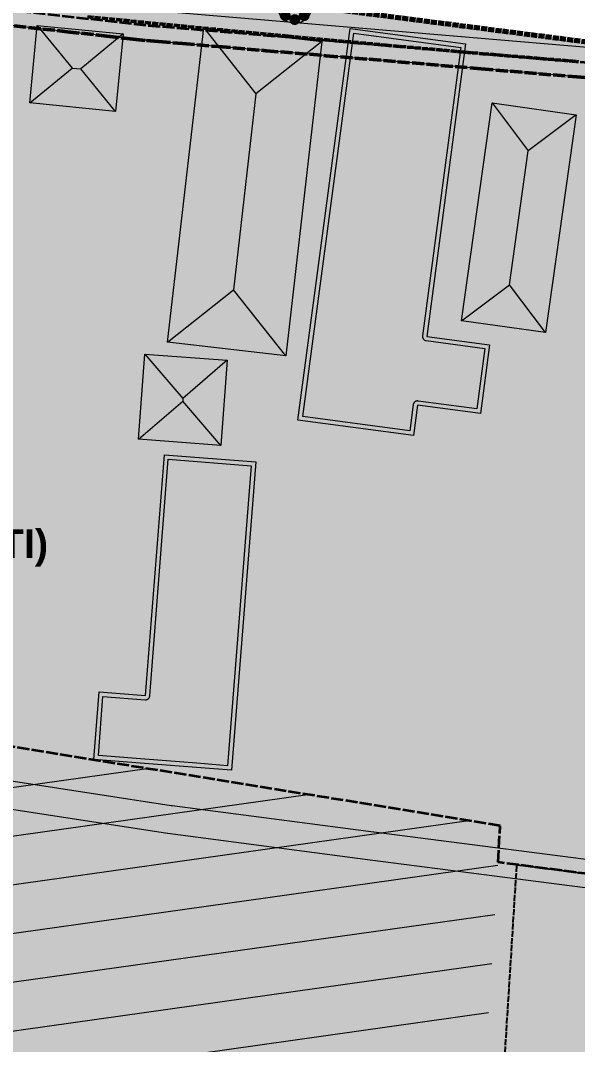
# Model space of a CAD drawing. Header units: metres. Extents: x 305909 to 307171, y 9156037 to 9156671.
# Drawn here: x 306291.5 to 306350.3, y 9156442.2 to 9156550.1 of the extents above; entities that cross this region are included whole.
import ezdxf
from ezdxf.enums import TextEntityAlignment as Align

# ---------------------------------------------------------------- set-up
doc = ezdxf.new("R2010")
doc.units = ezdxf.units.M
doc.linetypes.add('DASHED', pattern=[1.524, 1.27, -0.254])
doc.linetypes.add('DASHED2', pattern=[0.762, 0.635, -0.127])
for name, color, linetype, lineweight, true_color in [('B-BANGUNAN_PERMUKIMAN', 7, 'Continuous', 13, 0xf0cd8c), ('B-BAYANGAN', 7, 'Continuous', 0, 0x76786c), ('B-DELINEASI', 7, 'DASHED2', 70, 0xc800c8), ('J-PERKERASAN_JALAN', 7, 'Continuous', 9, 0x989896), ('T-BANGUNAN_KLASTER_INTI', 7, 'Continuous', 13, 0xe88c3c), ('T-JALUR_DISTRIBUSI_BARANG', 7, 'DASHED', 50, 0x7832aa), ('T-JALUR_WISATA_EDUKASI', 7, 'DASHED2', 50, 0xe66e00), ('T-KLASTER_TEMPE_INTI', 7, 'DASHED', 35, 0xd26e14), ('T-KLASTER_UMKM_PERLUASAN', 7, 'DASHED2', 25, 0xe6a046), ('T-LABEL_ZONA', 7, 'Continuous', 0, 0x3c3c3c), ('V-POHON_PENEDUH', 7, 'Continuous', 13, 0x288232), ('Z-P', 7, 'Continuous', 0, 0xdfecaa), ('Z-R', 7, 'Continuous', 0, 0xfaf4e6), ('Z-R-UP', 7, 'Continuous', 0, 0xffecc8), ('Z-R-UT', 7, 'Continuous', 0, 0xffd699)]:
    doc.layers.add(name, color=color, linetype=linetype, lineweight=lineweight, true_color=true_color)
doc.styles.add('ARIALB', font='arialbd.ttf')

# ---------------------------------------------------------------- blocks, each defined once
blk = doc.blocks.new('POHON')
at = {"true_color": 0x347638}
h = blk.add_hatch(color=97, dxfattribs=at)
h.dxf.hatch_style = 1
edge = h.paths.add_edge_path()
edge.add_arc((0, 0), 1, 0, 360)
at = {"true_color": 0x3e843e}
h = blk.add_hatch(color=97, dxfattribs=at)
h.dxf.hatch_style = 1
edge = h.paths.add_edge_path()
edge.add_arc((-0.552, 0.552), 0.32, 0, 360)
at = {"true_color": 0x62a556}
h = blk.add_hatch(color=85, dxfattribs=at)
h.dxf.hatch_style = 1
edge = h.paths.add_edge_path()
edge.add_arc((-0.2, 0.22), 0.55, 0, 360)
at = {"true_color": 0x697060}
h = blk.add_hatch(color=251, dxfattribs=at)
h.dxf.hatch_style = 1
edge = h.paths.add_edge_path()
edge.add_arc((0.38, -0.38), 1, 0, 360)
at = {"true_color": 0x3e843e}
h = blk.add_hatch(color=97, dxfattribs=at)
h.dxf.hatch_style = 1
edge = h.paths.add_edge_path()
edge.add_arc((0, 0.78), 0.32, 0, 360)
h = blk.add_hatch(color=97, dxfattribs=at)
h.dxf.hatch_style = 1
edge = h.paths.add_edge_path()
edge.add_arc((0.552, 0.552), 0.32, 0, 360)
h = blk.add_hatch(color=97, dxfattribs=at)
h.dxf.hatch_style = 1
edge = h.paths.add_edge_path()
edge.add_arc((-0.78, 0), 0.32, 0, 360)
h = blk.add_hatch(color=97, dxfattribs=at)
h.dxf.hatch_style = 1
edge = h.paths.add_edge_path()
edge.add_arc((0.78, 0), 0.32, 0, 360)
h = blk.add_hatch(color=97, dxfattribs=at)
h.dxf.hatch_style = 1
edge = h.paths.add_edge_path()
edge.add_arc((-0.552, -0.552), 0.32, 0, 360)
h = blk.add_hatch(color=97, dxfattribs=at)
h.dxf.hatch_style = 1
edge = h.paths.add_edge_path()
edge.add_arc((0, -0.78), 0.32, 0, 360)
h = blk.add_hatch(color=97, dxfattribs=at)
h.dxf.hatch_style = 1
edge = h.paths.add_edge_path()
edge.add_arc((0.552, -0.552), 0.32, 0, 360)
at = {"color": 99, "lineweight": 9, "true_color": 0x235528}
blk.add_circle((0, 0), 1, dxfattribs=at)

msp = doc.modelspace()

# ---------------------------------------------------------------- hatches: boundary and pattern name
at = {"layer": 'B-BANGUNAN_PERMUKIMAN', "true_color": 0xe7865c}
h = msp.add_hatch(color=23, dxfattribs=at)
h.dxf.hatch_style = 1
h.paths.add_polyline_path([(306297, 9156545.11), (306292.52, 9156541.44), (306293.32, 9156549.59), (306297, 9156545.11)])
at = {"layer": 'B-BANGUNAN_PERMUKIMAN', "true_color": 0xe2845a}
h = msp.add_hatch(color=23, dxfattribs=at)
h.dxf.hatch_style = 1
h.paths.add_polyline_path([(306302.38, 9156548.7), (306297.9, 9156545.02), (306297, 9156545.11), (306293.32, 9156549.59), (306302.38, 9156548.7)])
at = {"layer": 'B-BANGUNAN_PERMUKIMAN', "true_color": 0xe7875c}
h = msp.add_hatch(color=23, dxfattribs=at)
h.dxf.hatch_style = 1
h.paths.add_polyline_path([(306316.38, 9156542.4), (306314.01, 9156521.73), (306307.06, 9156516.22), (306310.87, 9156549.34), (306316.38, 9156542.4)])
at = {"layer": 'B-BANGUNAN_PERMUKIMAN', "true_color": 0xe2835a}
h = msp.add_hatch(color=23, dxfattribs=at)
h.dxf.hatch_style = 1
h.paths.add_polyline_path([(306316.38, 9156542.4), (306310.87, 9156549.34), (306323.33, 9156547.91), (306316.38, 9156542.4)])
at = {"layer": 'B-BANGUNAN_PERMUKIMAN', "true_color": 0xce7852}
h = msp.add_hatch(color=23, dxfattribs=at)
h.dxf.hatch_style = 1
h.paths.add_polyline_path([(306341.01, 9156515.95), (306340.05, 9156508.7), (306333.41, 9156509.59), (306332.98, 9156506.39), (306320.81, 9156508.01), (306326.31, 9156549.28), (306338.49, 9156547.66), (306334.38, 9156516.84), (306341.01, 9156515.95)])
at = {"layer": 'B-BANGUNAN_PERMUKIMAN', "true_color": 0xb46947}
h = msp.add_hatch(color=35, dxfattribs=at)
h.dxf.hatch_style = 1
h.paths.add_polyline_path([(306301.58, 9156540.54), (306301.58, 9156540.54), (306297.9, 9156545.02), (306302.38, 9156548.7), (306301.58, 9156540.54)])
at = {"layer": 'B-BANGUNAN_PERMUKIMAN', "true_color": 0xb46847}
h = msp.add_hatch(color=25, dxfattribs=at)
h.dxf.hatch_style = 1
h.paths.add_polyline_path([(306319.52, 9156514.78), (306314.01, 9156521.73), (306316.38, 9156542.4), (306323.33, 9156547.91), (306319.52, 9156514.78)])
at = {"layer": 'B-BANGUNAN_PERMUKIMAN', "true_color": 0xb96b49}
h = msp.add_hatch(color=35, dxfattribs=at)
h.dxf.hatch_style = 1
h.paths.add_polyline_path([(306297, 9156545.11), (306297.9, 9156545.02), (306301.58, 9156540.54), (306292.52, 9156541.44), (306297, 9156545.11)])
at = {"layer": 'B-BANGUNAN_PERMUKIMAN', "true_color": 0xe8875c}
h = msp.add_hatch(color=23, dxfattribs=at)
h.dxf.hatch_style = 1
h.paths.add_polyline_path([(306345.09, 9156536.39), (306343.1, 9156522.28), (306338.06, 9156518.49), (306341.29, 9156541.43), (306345.09, 9156536.39)])
at = {"layer": 'B-BANGUNAN_PERMUKIMAN', "true_color": 0xe18359}
h = msp.add_hatch(color=23, dxfattribs=at)
h.dxf.hatch_style = 1
h.paths.add_polyline_path([(306345.09, 9156536.39), (306341.29, 9156541.43), (306350.13, 9156540.18), (306345.09, 9156536.39)])
at = {"layer": 'B-BANGUNAN_PERMUKIMAN', "true_color": 0xb36847}
h = msp.add_hatch(color=25, dxfattribs=at)
h.dxf.hatch_style = 1
h.paths.add_polyline_path([(306346.9, 9156517.24), (306343.1, 9156522.28), (306345.09, 9156536.39), (306350.13, 9156540.18), (306350.13, 9156540.18), (306346.9, 9156517.24)])
at = {"layer": 'B-BANGUNAN_PERMUKIMAN', "true_color": 0xba6c4a}
h = msp.add_hatch(color=35, dxfattribs=at)
h.dxf.hatch_style = 1
h.paths.add_polyline_path([(306343.1, 9156522.28), (306346.9, 9156517.24), (306338.06, 9156518.49), (306338.06, 9156518.49), (306343.1, 9156522.28)])
at = {"layer": 'B-BANGUNAN_PERMUKIMAN', "true_color": 0xb96c49}
h = msp.add_hatch(color=35, dxfattribs=at)
h.dxf.hatch_style = 1
h.paths.add_polyline_path([(306314.01, 9156521.73), (306319.52, 9156514.78), (306307.06, 9156516.22), (306307.06, 9156516.22), (306314.01, 9156521.73)])
at = {"layer": 'B-BANGUNAN_PERMUKIMAN', "true_color": 0xe6865b}
h = msp.add_hatch(color=23, dxfattribs=at)
h.dxf.hatch_style = 1
h.paths.add_polyline_path([(306308.68, 9156510.3), (306308.66, 9156510.02), (306304, 9156506), (306304.66, 9156514.96), (306304.66, 9156514.96), (306308.68, 9156510.3)])
at = {"layer": 'B-BANGUNAN_PERMUKIMAN', "true_color": 0xe3845a}
h = msp.add_hatch(color=23, dxfattribs=at)
h.dxf.hatch_style = 1
h.paths.add_polyline_path([(306308.68, 9156510.3), (306304.66, 9156514.96), (306313.34, 9156514.32), (306308.68, 9156510.3)])
at = {"layer": 'B-BANGUNAN_PERMUKIMAN', "true_color": 0xb56948}
h = msp.add_hatch(color=35, dxfattribs=at)
h.dxf.hatch_style = 1
h.paths.add_polyline_path([(306312.68, 9156505.36), (306308.66, 9156510.02), (306308.68, 9156510.3), (306313.34, 9156514.32), (306312.68, 9156505.36)])
at = {"layer": 'B-BANGUNAN_PERMUKIMAN', "true_color": 0xb86b49}
h = msp.add_hatch(color=35, dxfattribs=at)
h.dxf.hatch_style = 1
h.paths.add_polyline_path([(306304, 9156506), (306308.66, 9156510.02), (306312.68, 9156505.36), (306304, 9156506)])
at = {"layer": 'B-BANGUNAN_PERMUKIMAN', "true_color": 0xce7852}
h = msp.add_hatch(color=23, dxfattribs=at)
h.dxf.hatch_style = 1
h.paths.add_polyline_path([(306316.35, 9156503.62), (306313.81, 9156471.13), (306310.11, 9156471.42), (306304.18, 9156471.88), (306299.28, 9156472.26), (306299.84, 9156479.38), (306304.74, 9156479), (306306.72, 9156504.37), (306316.35, 9156503.62)])
at = {"layer": 'B-BAYANGAN', "true_color": 0x76786c}
h = msp.add_hatch(color=8, dxfattribs=at)
h.dxf.hatch_style = 1
h.paths.add_polyline_path([(306303.13, 9156547.95), (306302.33, 9156539.79), (306293.27, 9156540.69), (306294.07, 9156548.84), (306303.13, 9156547.95)])
h = msp.add_hatch(color=8, dxfattribs=at)
h.dxf.hatch_style = 1
h.paths.add_polyline_path([(306303.13, 9156547.95), (306302.33, 9156539.79), (306293.27, 9156540.69), (306294.07, 9156548.84), (306303.13, 9156547.95)])
h = msp.add_hatch(color=8, dxfattribs=at)
h.dxf.hatch_style = 1
h.paths.add_polyline_path([(306324.08, 9156547.16), (306320.27, 9156514.03), (306307.81, 9156515.47), (306311.62, 9156548.59), (306324.08, 9156547.16)])
h = msp.add_hatch(color=8, dxfattribs=at)
h.dxf.hatch_style = 1
h.paths.add_polyline_path([(306324.08, 9156547.16), (306320.27, 9156514.03), (306307.81, 9156515.47), (306311.62, 9156548.59), (306324.08, 9156547.16)])
h = msp.add_hatch(color=8, dxfattribs=at)
h.dxf.hatch_style = 1
h.paths.add_polyline_path([(306341.76, 9156515.2), (306340.8, 9156507.95), (306334.16, 9156508.84), (306333.73, 9156505.64), (306321.56, 9156507.26), (306327.06, 9156548.53), (306339.24, 9156546.91), (306335.13, 9156516.09), (306341.76, 9156515.2)])
h = msp.add_hatch(color=8, dxfattribs=at)
h.dxf.hatch_style = 1
h.paths.add_polyline_path([(306341.76, 9156515.2), (306340.8, 9156507.95), (306334.16, 9156508.84), (306333.73, 9156505.64), (306321.56, 9156507.26), (306327.06, 9156548.53), (306339.24, 9156546.91), (306335.13, 9156516.09), (306341.76, 9156515.2)])
h = msp.add_hatch(color=8, dxfattribs=at)
h.dxf.hatch_style = 1
h.paths.add_polyline_path([(306350.88, 9156539.43), (306347.65, 9156516.49), (306338.81, 9156517.74), (306342.04, 9156540.68), (306350.88, 9156539.43)])
h = msp.add_hatch(color=8, dxfattribs=at)
h.dxf.hatch_style = 1
h.paths.add_polyline_path([(306350.88, 9156539.43), (306347.65, 9156516.49), (306338.81, 9156517.74), (306342.04, 9156540.68), (306350.88, 9156539.43)])
h = msp.add_hatch(color=8, dxfattribs=at)
h.dxf.hatch_style = 1
h.paths.add_polyline_path([(306314.09, 9156513.57), (306313.43, 9156504.61), (306304.75, 9156505.25), (306305.41, 9156514.21), (306314.09, 9156513.57)])
h = msp.add_hatch(color=8, dxfattribs=at)
h.dxf.hatch_style = 1
h.paths.add_polyline_path([(306314.09, 9156513.57), (306313.43, 9156504.61), (306304.75, 9156505.25), (306305.41, 9156514.21), (306314.09, 9156513.57)])
h = msp.add_hatch(color=8, dxfattribs=at)
h.dxf.hatch_style = 1
h.paths.add_polyline_path([(306317.1, 9156502.87), (306314.56, 9156470.38), (306310.86, 9156470.67), (306304.93, 9156471.13), (306300.03, 9156471.51), (306300.59, 9156478.63), (306305.49, 9156478.25), (306307.47, 9156503.62), (306317.1, 9156502.87)])
h = msp.add_hatch(color=8, dxfattribs=at)
h.dxf.hatch_style = 1
h.paths.add_polyline_path([(306317.1, 9156502.87), (306314.56, 9156470.38), (306310.86, 9156470.67), (306304.93, 9156471.13), (306300.03, 9156471.51), (306300.59, 9156478.63), (306305.49, 9156478.25), (306307.47, 9156503.62), (306317.1, 9156502.87)])
at = {"layer": 'J-PERKERASAN_JALAN', "true_color": 0x989896}
h = msp.add_hatch(color=252, dxfattribs=at)
h.dxf.hatch_style = 1
h.paths.add_polyline_path([(306211.34, 9156561.32), (306215.69, 9156561.13), (306215.76, 9156561.13), (306215.8, 9156561.12), (306215.87, 9156561.12), (306305.11, 9156551.21), (306305.21, 9156551.2), (306385.83, 9156544.39), (306385.92, 9156544.38), (306385.97, 9156544.37), (306386.05, 9156544.36), (306424.86, 9156537.66), (306424.9, 9156537.65), (306424.92, 9156537.65), (306424.96, 9156537.64), (306453.19, 9156531.69), (306453.48, 9156531.64), (306455.85, 9156531.32), (306456.07, 9156531.3), (306458.59, 9156531.1), (306458.61, 9156531.1), (306499.53, 9156528.16), (306499.55, 9156528.16), (306503.86, 9156527.79), (306503.93, 9156527.78), (306503.97, 9156527.78), (306504.04, 9156527.77), (306508.38, 9156527.1), (306524.1, 9156524.6), (306524.1, 9156521.36), (306507.9, 9156523.93), (306507.89, 9156523.94), (306503.7, 9156524.58), (306503.43, 9156524.62), (306499.32, 9156524.97), (306499.27, 9156524.97), (306458.38, 9156527.91), (306455.69, 9156528.12), (306455.64, 9156528.12), (306455.6, 9156528.13), (306455.55, 9156528.13), (306452.89, 9156528.49), (306452.81, 9156528.5), (306452.77, 9156528.51), (306452.69, 9156528.52), (306424.38, 9156534.49), (306424.24, 9156534.52), (306390.81, 9156540.29), (306390.29, 9156540.35), (306389.77, 9156540.34), (306389.26, 9156540.26), (306388.76, 9156540.11), (306388.29, 9156539.9), (306387.84, 9156539.64), (306387.44, 9156539.31), (306387.08, 9156538.94), (306386.77, 9156538.53), (306386.52, 9156538.07), (306386.32, 9156537.59), (306386.2, 9156537.09), (306373.1, 9156467.34), (306371.27, 9156457.61), (306371.26, 9156457.54), (306354.05, 9156356.62), (306353.99, 9156356.12), (306354, 9156355.61), (306354.08, 9156355.11), (306354.21, 9156354.63), (306354.41, 9156354.16), (306354.66, 9156353.73), (306354.97, 9156353.33), (306355.32, 9156352.97), (306355.71, 9156352.66), (306356.15, 9156352.4), (306356.61, 9156352.19), (306357.09, 9156352.05), (306357.59, 9156351.97), (306409.63, 9156346.69), (306409.68, 9156346.69), (306409.72, 9156346.68), (306409.77, 9156346.68), (306440.17, 9156341.92), (306440.61, 9156341.88), (306479.91, 9156340.13), (306480.43, 9156340.14), (306480.94, 9156340.22), (306481.44, 9156340.37), (306481.92, 9156340.57), (306482.36, 9156340.84), (306482.77, 9156341.16), (306483.13, 9156341.53), (306483.44, 9156341.95), (306483.69, 9156342.4), (306483.89, 9156342.88), (306484.02, 9156343.38), (306484.08, 9156343.9), (306484.56, 9156352.1), (306486.64, 9156384.64), (306486.66, 9156384.76), (306486.78, 9156384.76), (306489.51, 9156384.58), (306489.64, 9156384.57), (306489.64, 9156384.44), (306487.56, 9156351.94), (306487.56, 9156351.92), (306487.07, 9156343.55), (306487.07, 9156343.04), (306487.14, 9156342.54), (306487.27, 9156342.05), (306487.46, 9156341.58), (306487.71, 9156341.14), (306488.01, 9156340.73), (306488.36, 9156340.36), (306488.76, 9156340.04), (306489.19, 9156339.78), (306489.66, 9156339.57), (306490.14, 9156339.42), (306490.64, 9156339.34), (306492.5, 9156339.14), (306492.54, 9156339.14), (306492.56, 9156339.14), (306492.6, 9156339.13), (306513.24, 9156336.16), (306513.4, 9156336.14), (306524.1, 9156335.05), (306524.1, 9156331.83), (306512.98, 9156332.97), (306512.94, 9156332.97), (306512.92, 9156332.97), (306512.88, 9156332.98), (306498.86, 9156335), (306498.36, 9156335.04), (306497.85, 9156335.01), (306497.35, 9156334.92), (306496.86, 9156334.77), (306496.4, 9156334.56), (306495.97, 9156334.29), (306495.58, 9156333.97), (306495.23, 9156333.61), (306494.93, 9156333.2), (306494.68, 9156332.75), (306494.49, 9156332.28), (306494.36, 9156331.79), (306494.3, 9156331.28), (306494.3, 9156330.78), (306499.49, 9156251.38), (306499.49, 9156251.25), (306499.37, 9156251.24), (306496.64, 9156251.06), (306496.51, 9156251.06), (306496.5, 9156251.18), (306491.17, 9156332.72), (306491.1, 9156333.23), (306490.97, 9156333.72), (306490.78, 9156334.19), (306490.53, 9156334.64), (306490.23, 9156335.05), (306489.88, 9156335.41), (306489.48, 9156335.73), (306489.05, 9156336), (306488.58, 9156336.21), (306488.1, 9156336.36), (306487.59, 9156336.44), (306485.26, 9156336.69), (306485.02, 9156336.7), (306446.09, 9156338.43), (306445.58, 9156338.42), (306445.08, 9156338.35), (306444.6, 9156338.21), (306444.13, 9156338.01), (306443.69, 9156337.76), (306443.29, 9156337.45), (306442.93, 9156337.1), (306442.62, 9156336.7), (306442.36, 9156336.26), (306442.15, 9156335.8), (306442.01, 9156335.31), (306441.93, 9156334.81), (306441.91, 9156334.31), (306442.57, 9156313.41), (306442.58, 9156313.25), (306443.28, 9156303.61), (306443.29, 9156303.57), (306443.29, 9156303.54), (306443.29, 9156303.5), (306443.89, 9156283.07), (306443.88, 9156282.95), (306443.76, 9156282.94), (306441.02, 9156282.86), (306440.9, 9156282.86), (306440.89, 9156282.98), (306440.29, 9156303.31), (306440.28, 9156303.49), (306439.58, 9156313.12), (306439.58, 9156313.16), (306439.58, 9156313.18), (306439.58, 9156313.23), (306438.87, 9156335.59), (306438.83, 9156336.09), (306438.72, 9156336.58), (306438.55, 9156337.05), (306438.32, 9156337.5), (306438.03, 9156337.91), (306437.7, 9156338.29), (306437.32, 9156338.62), (306436.91, 9156338.91), (306436.46, 9156339.13), (306435.98, 9156339.3), (306435.49, 9156339.41), (306409.4, 9156343.49), (306409.18, 9156343.52), (306356.32, 9156348.88), (306355.78, 9156348.9), (306355.25, 9156348.84), (306354.74, 9156348.72), (306354.24, 9156348.53), (306353.77, 9156348.28), (306353.34, 9156347.96), (306352.96, 9156347.59), (306352.62, 9156347.18), (306352.35, 9156346.72), (306352.14, 9156346.23), (306352, 9156345.72), (306341.11, 9156293.6), (306341.08, 9156293.47), (306330.92, 9156235.04), (306330.91, 9156234.98), (306329.59, 9156226.64), (306329.55, 9156226.29), (306329, 9156218.17), (306329, 9156218.15), (306326.61, 9156189.44), (306326.59, 9156189.32), (306326.47, 9156189.32), (306323.74, 9156189.55), (306323.62, 9156189.57), (306323.62, 9156189.69), (306326.01, 9156218.34), (306326.01, 9156218.4), (306326.57, 9156226.69), (306326.58, 9156226.78), (306326.58, 9156226.82), (306326.59, 9156226.91), (306327.95, 9156235.48), (306327.95, 9156235.5), (306338.14, 9156294.06), (306338.15, 9156294.09), (306338.15, 9156294.11), (306338.16, 9156294.14), (306348.92, 9156345.68), (306349, 9156346.2), (306349, 9156346.74), (306348.94, 9156347.26), (306348.8, 9156347.77), (306348.6, 9156348.26), (306348.33, 9156348.72), (306348.01, 9156349.14), (306347.63, 9156349.52), (306347.21, 9156349.84), (306346.75, 9156350.1), (306346.26, 9156350.3), (306345.75, 9156350.43), (306324.83, 9156354.35), (306324.27, 9156354.41), (306279.51, 9156356.34), (306211.34, 9156359.75), (306211.34, 9156362.95), (306279.62, 9156359.54), (306279.65, 9156359.54), (306324.74, 9156357.59), (306324.88, 9156357.58), (306324.96, 9156357.57), (306325.1, 9156357.55), (306346.36, 9156353.57), (306346.89, 9156353.51), (306347.41, 9156353.51), (306347.94, 9156353.59), (306348.45, 9156353.74), (306348.93, 9156353.95), (306349.38, 9156354.22), (306349.8, 9156354.55), (306350.16, 9156354.93), (306350.47, 9156355.36), (306350.73, 9156355.82), (306350.92, 9156356.32), (306351.04, 9156356.83), (306367.35, 9156452.44), (306367.4, 9156452.98), (306367.38, 9156453.51), (306367.29, 9156454.04), (306367.13, 9156454.56), (306366.91, 9156455.04), (306366.62, 9156455.5), (306366.27, 9156455.9), (306365.87, 9156456.26), (306365.43, 9156456.57), (306364.95, 9156456.81), (306364.44, 9156456.98), (306363.91, 9156457.08), (306328.42, 9156461.66), (306307.1, 9156464.45), (306307.09, 9156464.45), (306307.04, 9156464.46), (306243.13, 9156474.3), (306242.61, 9156474.35), (306242.09, 9156474.33), (306241.58, 9156474.24), (306241.09, 9156474.09), (306240.62, 9156473.87), (306240.18, 9156473.6), (306239.78, 9156473.27), (306239.43, 9156472.89), (306239.12, 9156472.47), (306238.88, 9156472.02), (306235.86, 9156465.43), (306235.82, 9156465.33), (306235.72, 9156465.17), (306235.63, 9156465.05), (306235.52, 9156464.93), (306235.38, 9156464.81), (306235.29, 9156464.74), (306234.1, 9156463.92), (306234.01, 9156463.85), (306233.82, 9156463.75), (306233.71, 9156463.7), (306232.24, 9156463.11), (306232.16, 9156463.07), (306232.01, 9156463.03), (306231.88, 9156463), (306231.73, 9156462.98), (306231.64, 9156462.98), (306225.31, 9156462.78), (306225.17, 9156462.78), (306225.11, 9156462.78), (306224.98, 9156462.79), (306217.29, 9156463.55), (306217.19, 9156463.57), (306217.13, 9156463.57), (306217.03, 9156463.59), (306211.34, 9156464.79), (306211.34, 9156467.86), (306217.4, 9156466.58), (306217.83, 9156466.51), (306224.98, 9156465.8), (306225.5, 9156465.78), (306230.35, 9156465.94), (306230.91, 9156465.99), (306231.44, 9156466.13), (306231.96, 9156466.33), (306232.44, 9156466.6), (306232.88, 9156466.94), (306233.27, 9156467.34), (306233.6, 9156467.78), (306233.86, 9156468.27), (306237.16, 9156475.47), (306237.21, 9156475.56), (306237.3, 9156475.71), (306237.39, 9156475.84), (306237.49, 9156475.95), (306237.6, 9156476.05), (306237.74, 9156476.16), (306237.83, 9156476.21), (306239.17, 9156477), (306239.25, 9156477.04), (306239.39, 9156477.11), (306239.52, 9156477.15), (306239.67, 9156477.2), (306239.76, 9156477.21), (306241.46, 9156477.5), (306241.56, 9156477.52), (306241.75, 9156477.53), (306241.94, 9156477.52), (306242.04, 9156477.51), (306307.45, 9156467.43), (306307.54, 9156467.41), (306328.79, 9156464.63), (306328.8, 9156464.63), (306364.83, 9156459.99), (306365.33, 9156459.96), (306365.84, 9156459.99), (306366.33, 9156460.08), (306366.81, 9156460.24), (306367.27, 9156460.45), (306367.69, 9156460.72), (306368.08, 9156461.04), (306368.42, 9156461.41), (306368.72, 9156461.82), (306368.96, 9156462.26), (306369.15, 9156462.73), (306369.27, 9156463.22), (306370.15, 9156467.89), (306383.12, 9156536.99), (306383.19, 9156537.5), (306383.18, 9156538.01), (306383.11, 9156538.52), (306382.98, 9156539.02), (306382.78, 9156539.49), (306382.52, 9156539.94), (306382.21, 9156540.35), (306381.85, 9156540.71), (306381.45, 9156541.03), (306381, 9156541.29), (306380.53, 9156541.49), (306380.04, 9156541.63), (306379.53, 9156541.71), (306304.88, 9156548.01), (306304.86, 9156548.01), (306304.84, 9156548.02), (306304.81, 9156548.02), (306215.67, 9156557.92), (306215.4, 9156557.94), (306211.34, 9156558.12), (306211.34, 9156561.32)])
at = {"layer": 'T-BANGUNAN_KLASTER_INTI', "true_color": 0xff942c}
h = msp.add_hatch(color=30, dxfattribs=at)
h.dxf.hatch_style = 1
h.paths.add_polyline_path([(306297, 9156545.11), (306292.52, 9156541.44), (306293.32, 9156549.59), (306297, 9156545.11)])
at = {"layer": 'T-BANGUNAN_KLASTER_INTI', "true_color": 0xff912c}
h = msp.add_hatch(color=30, dxfattribs=at)
h.dxf.hatch_style = 1
h.paths.add_polyline_path([(306302.38, 9156548.7), (306297.9, 9156545.02), (306297, 9156545.11), (306293.32, 9156549.59), (306302.38, 9156548.7)])
at = {"layer": 'T-BANGUNAN_KLASTER_INTI', "true_color": 0xff942d}
h = msp.add_hatch(color=30, dxfattribs=at)
h.dxf.hatch_style = 1
h.paths.add_polyline_path([(306316.38, 9156542.4), (306314.01, 9156521.73), (306307.06, 9156516.22), (306310.87, 9156549.34), (306316.38, 9156542.4)])
at = {"layer": 'T-BANGUNAN_KLASTER_INTI', "true_color": 0xff912b}
h = msp.add_hatch(color=30, dxfattribs=at)
h.dxf.hatch_style = 1
h.paths.add_polyline_path([(306316.38, 9156542.4), (306310.87, 9156549.34), (306323.33, 9156547.91), (306316.38, 9156542.4)])
at = {"layer": 'T-BANGUNAN_KLASTER_INTI', "true_color": 0xe88428}
h = msp.add_hatch(color=30, dxfattribs=at)
h.dxf.hatch_style = 1
h.paths.add_polyline_path([(306341.01, 9156515.95), (306340.05, 9156508.7), (306333.41, 9156509.59), (306332.98, 9156506.39), (306320.81, 9156508.01), (306326.31, 9156549.28), (306338.49, 9156547.66), (306334.38, 9156516.84), (306341.01, 9156515.95)])
at = {"layer": 'T-BANGUNAN_KLASTER_INTI', "true_color": 0xcb7323}
h = msp.add_hatch(color=32, dxfattribs=at)
h.dxf.hatch_style = 1
h.paths.add_polyline_path([(306301.58, 9156540.54), (306301.58, 9156540.54), (306297.9, 9156545.02), (306302.38, 9156548.7), (306301.58, 9156540.54)])
at = {"layer": 'T-BANGUNAN_KLASTER_INTI', "true_color": 0xca7322}
h = msp.add_hatch(color=32, dxfattribs=at)
h.dxf.hatch_style = 1
h.paths.add_polyline_path([(306319.52, 9156514.78), (306314.01, 9156521.73), (306316.38, 9156542.4), (306323.33, 9156547.91), (306319.52, 9156514.78)])
at = {"layer": 'T-BANGUNAN_KLASTER_INTI', "true_color": 0xd07623}
h = msp.add_hatch(color=32, dxfattribs=at)
h.dxf.hatch_style = 1
h.paths.add_polyline_path([(306297, 9156545.11), (306297.9, 9156545.02), (306301.58, 9156540.54), (306292.52, 9156541.44), (306297, 9156545.11)])
at = {"layer": 'T-BANGUNAN_KLASTER_INTI', "true_color": 0xff942d}
h = msp.add_hatch(color=30, dxfattribs=at)
h.dxf.hatch_style = 1
h.paths.add_polyline_path([(306345.09, 9156536.39), (306343.1, 9156522.28), (306338.06, 9156518.49), (306341.29, 9156541.43), (306345.09, 9156536.39)])
at = {"layer": 'T-BANGUNAN_KLASTER_INTI', "true_color": 0xfe902b}
h = msp.add_hatch(color=30, dxfattribs=at)
h.dxf.hatch_style = 1
h.paths.add_polyline_path([(306345.09, 9156536.39), (306341.29, 9156541.43), (306350.13, 9156540.18), (306345.09, 9156536.39)])
at = {"layer": 'T-BANGUNAN_KLASTER_INTI', "true_color": 0xca7322}
h = msp.add_hatch(color=32, dxfattribs=at)
h.dxf.hatch_style = 1
h.paths.add_polyline_path([(306346.9, 9156517.24), (306343.1, 9156522.28), (306345.09, 9156536.39), (306350.13, 9156540.18), (306350.13, 9156540.18), (306346.9, 9156517.24)])
at = {"layer": 'T-BANGUNAN_KLASTER_INTI', "true_color": 0xd17724}
h = msp.add_hatch(color=32, dxfattribs=at)
h.dxf.hatch_style = 1
h.paths.add_polyline_path([(306343.1, 9156522.28), (306346.9, 9156517.24), (306338.06, 9156518.49), (306338.06, 9156518.49), (306343.1, 9156522.28)])
at = {"layer": 'T-BANGUNAN_KLASTER_INTI', "true_color": 0xd07624}
h = msp.add_hatch(color=32, dxfattribs=at)
h.dxf.hatch_style = 1
h.paths.add_polyline_path([(306314.01, 9156521.73), (306319.52, 9156514.78), (306307.06, 9156516.22), (306307.06, 9156516.22), (306314.01, 9156521.73)])
at = {"layer": 'T-BANGUNAN_KLASTER_INTI', "true_color": 0xff932c}
h = msp.add_hatch(color=30, dxfattribs=at)
h.dxf.hatch_style = 1
h.paths.add_polyline_path([(306308.68, 9156510.3), (306308.66, 9156510.02), (306304, 9156506), (306304.66, 9156514.96), (306304.66, 9156514.96), (306308.68, 9156510.3)])
at = {"layer": 'T-BANGUNAN_KLASTER_INTI', "true_color": 0xff912c}
h = msp.add_hatch(color=30, dxfattribs=at)
h.dxf.hatch_style = 1
h.paths.add_polyline_path([(306308.68, 9156510.3), (306304.66, 9156514.96), (306313.34, 9156514.32), (306308.68, 9156510.3)])
at = {"layer": 'T-BANGUNAN_KLASTER_INTI', "true_color": 0xcb7423}
h = msp.add_hatch(color=32, dxfattribs=at)
h.dxf.hatch_style = 1
h.paths.add_polyline_path([(306312.68, 9156505.36), (306308.66, 9156510.02), (306308.68, 9156510.3), (306313.34, 9156514.32), (306312.68, 9156505.36)])
at = {"layer": 'T-BANGUNAN_KLASTER_INTI', "true_color": 0xcf7623}
h = msp.add_hatch(color=32, dxfattribs=at)
h.dxf.hatch_style = 1
h.paths.add_polyline_path([(306304, 9156506), (306308.66, 9156510.02), (306312.68, 9156505.36), (306304, 9156506)])
at = {"layer": 'T-BANGUNAN_KLASTER_INTI', "true_color": 0xe88428}
h = msp.add_hatch(color=30, dxfattribs=at)
h.dxf.hatch_style = 1
h.paths.add_polyline_path([(306316.35, 9156503.62), (306313.81, 9156471.13), (306310.11, 9156471.42), (306304.18, 9156471.88), (306299.28, 9156472.26), (306299.84, 9156479.38), (306304.74, 9156479), (306306.72, 9156504.37), (306316.35, 9156503.62)])
at = {"layer": 'T-JALUR_DISTRIBUSI_BARANG', "true_color": 0x7832aa}
h = msp.add_hatch(color=195, dxfattribs=at)
h.dxf.hatch_style = 1
h.paths.add_polyline_path([(306304.98, 9156548), (306301.85, 9156546.96), (306302.13, 9156549.65)])
at = {"layer": 'T-JALUR_WISATA_EDUKASI', "true_color": 0xe66e00}
h = msp.add_hatch(color=32, dxfattribs=at)
h.dxf.hatch_style = 1
h.paths.add_polyline_path([(306305.18, 9156549.86), (306302.06, 9156548.81), (306302.33, 9156551.5)])
at = {"layer": 'Z-P', "true_color": 0xc8df8c}
h = msp.add_hatch(color=71, dxfattribs=at)
h.dxf.hatch_style = 1
h.paths.add_polyline_path([(306221.34, 9156475.43), (306222.4, 9156475.45), (306222.53, 9156475.46), (306264.74, 9156477.8), (306264.75, 9156477.8), (306264.75, 9156477.8), (306316.97, 9156469.36), (306342.14, 9156465.29), (306342.14, 9156465.29), (306342.14, 9156465.29), (306342.14, 9156465.29), (306342.14, 9156465.29), (306342.14, 9156465.29), (306342.14, 9156465.29), (306342.14, 9156465.29), (306342.14, 9156465.29), (306342.14, 9156465.29), (306342.14, 9156465.29), (306342.14, 9156465.29), (306342.14, 9156465.29), (306342.14, 9156465.29), (306342.14, 9156465.28), (306342.14, 9156465.28), (306342.02, 9156463.22), (306341.9, 9156461.43), (306338.24, 9156402.75), (306281.95, 9156409), (306230.35, 9156409.78), (306199.86, 9156410.57), (306147.96, 9156437.91), (306116.98, 9156440.27), (306070.6, 9156438.47), (306057.48, 9156485.6), (306105.5, 9156479.56), (306115.41, 9156478.32), (306139.35, 9156475.31), (306150.6, 9156473.89), (306150.6, 9156473.89), (306150.6, 9156473.89), (306179.96, 9156474.53), (306216.85, 9156475.33), (306221.34, 9156475.43)])
at = {"layer": 'Z-P', "true_color": 0xa5c364}
h = msp.add_hatch(dxfattribs=at)
h.set_pattern_fill('LINE', color=73, scale=1.6, angle=8)
h.paths.add_polyline_path([(306221.34, 9156475.43), (306222.4, 9156475.45), (306222.53, 9156475.46), (306264.74, 9156477.8), (306264.75, 9156477.8), (306264.75, 9156477.8), (306316.97, 9156469.36), (306342.14, 9156465.29), (306342.14, 9156465.29), (306342.14, 9156465.29), (306342.14, 9156465.29), (306342.14, 9156465.29), (306342.14, 9156465.29), (306342.14, 9156465.29), (306342.14, 9156465.29), (306342.14, 9156465.29), (306342.14, 9156465.29), (306342.14, 9156465.29), (306342.14, 9156465.29), (306342.14, 9156465.29), (306342.14, 9156465.29), (306342.14, 9156465.28), (306342.14, 9156465.28), (306342.02, 9156463.22), (306341.9, 9156461.43), (306338.24, 9156402.75), (306281.95, 9156409), (306230.35, 9156409.78), (306199.86, 9156410.57), (306147.96, 9156437.91), (306116.98, 9156440.27), (306070.6, 9156438.47), (306057.48, 9156485.6), (306105.5, 9156479.56), (306115.41, 9156478.32), (306139.35, 9156475.31), (306150.6, 9156473.89), (306150.6, 9156473.89), (306150.6, 9156473.89), (306179.96, 9156474.53), (306216.85, 9156475.33), (306221.34, 9156475.43)])
at = {"layer": 'Z-R', "true_color": 0xe2eacc}
h = msp.add_hatch(color=254, dxfattribs=at)
h.dxf.hatch_style = 1
h.paths.add_polyline_path([(306499.6, 9156305.81), (306466.68, 9156301.99), (306472.88, 9156235.67), (306497.91, 9156229.06), (306526.8, 9156228.99), (306531.58, 9156219.92), (306532.49, 9156127.58), (306486.31, 9156132.33), (306393.99, 9156155.2), (306332.73, 9156171.59), (306288.72, 9156190.58), (306246.01, 9156220.78), (306216.24, 9156242.78), (306193.37, 9156263.49), (306160.59, 9156296.71), (306133.41, 9156338.56), (306127.35, 9156361.25), (306094.2, 9156358.84), (306090.5, 9156366.67), (306061.4, 9156428.37), (306035.15, 9156500.2), (306017.71, 9156550.31), (306008.21, 9156577.56), (306141.31, 9156568.88), (306165.7, 9156567.29), (306165.7, 9156567.29), (306200.22, 9156564.07), (306291.75, 9156555.55), (306369.46, 9156545.53), (306471.94, 9156528.54), (306458.48, 9156529.51), (306455.79, 9156529.72), (306453.06, 9156530.08), (306440, 9156532.84), (306440, 9156532.83), (306440, 9156532.84), (306440, 9156532.84), (306424.61, 9156536.08), (306424.61, 9156536.08), (306385.74, 9156542.79), (306385.74, 9156542.79), (306305, 9156549.61), (306305, 9156549.61), (306215.66, 9156559.53), (306215.66, 9156559.53), (306186.12, 9156560.81), (306186.12, 9156560.81), (306160.52, 9156563.13), (306160.52, 9156563.13), (306119.18, 9156567.79), (306119.18, 9156567.79), (306039.05, 9156573.45), (306039.05, 9156573.45), (306033.08, 9156573.81), (306033.08, 9156573.81), (306033.08, 9156573.81), (306051.45, 9156523.22), (306051.45, 9156523.21), (306060.21, 9156485.25), (306060.21, 9156485.25), (306060.21, 9156485.25), (306057.48, 9156485.6), (306070.6, 9156438.47), (306116.98, 9156440.27), (306147.96, 9156437.91), (306199.86, 9156410.57), (306230.35, 9156409.78), (306281.95, 9156409), (306338.24, 9156402.75), (306341.9, 9156461.43), (306341.9, 9156461.43), (306341.9, 9156461.43), (306343.89, 9156461.18), (306340.23, 9156402.62), (306340.21, 9156402.42), (306340.17, 9156402.22), (306340.1, 9156402.03), (306340.02, 9156401.85), (306339.92, 9156401.67), (306339.8, 9156401.51), (306339.67, 9156401.35), (306339.52, 9156401.22), (306339.36, 9156401.09), (306339.19, 9156400.99), (306339.01, 9156400.9), (306338.82, 9156400.83), (306338.62, 9156400.79), (306338.42, 9156400.76), (306338.22, 9156400.75), (306338.01, 9156400.76), (306281.82, 9156407), (306230.32, 9156407.78), (306230.29, 9156407.79), (306199.8, 9156408.57), (306199.62, 9156408.58), (306199.44, 9156408.61), (306199.26, 9156408.66), (306199.09, 9156408.72), (306198.92, 9156408.8), (306147.4, 9156435.95), (306116.95, 9156438.27), (306078.61, 9156436.78), (306089.35, 9156410.91), (306109.34, 9156371.44), (306114.25, 9156367.34), (306121.8, 9156366.05), (306134.09, 9156364.48), (306186.36, 9156362.59), (306279.56, 9156357.94), (306324.74, 9156355.99), (306351.56, 9156350.97), (306360, 9156400.45), (306360, 9156400.45), (306360, 9156380), (306360, 9156380), (306360, 9156380), (306440, 9156380), (306440, 9156380), (306440, 9156380), (306440, 9156340.33), (306440.23, 9156340.29), (306485.26, 9156338.3), (306492.36, 9156337.55), (306513.12, 9156334.56), (306536.03, 9156332.22), (306560, 9156329.63), (306560, 9156512.62), (306572.18, 9156510.31), (306677.17, 9156490.28), (306677.17, 9156490.28), (306764.13, 9156475.06), (306735.94, 9156145.42), (306694.11, 9156139.2), (306694.29, 9156206.56), (306623.21, 9156213.87), (306624.29, 9156242.6), (306556.39, 9156238.05), (306554, 9156281.95), (306509.63, 9156279.09), (306499.6, 9156305.81)])
at = {"layer": 'Z-R-UP', "true_color": 0xeee8c4}
h = msp.add_hatch(color=254, dxfattribs=at)
h.dxf.hatch_style = 1
h.paths.add_polyline_path([(306089.35, 9156410.91), (306078.61, 9156436.78), (306116.95, 9156438.27), (306147.4, 9156435.95), (306198.92, 9156408.8), (306199.09, 9156408.72), (306199.26, 9156408.66), (306199.44, 9156408.61), (306199.62, 9156408.58), (306199.8, 9156408.57), (306230.29, 9156407.79), (306230.32, 9156407.78), (306281.82, 9156407), (306338.01, 9156400.76), (306338.22, 9156400.75), (306338.42, 9156400.76), (306338.62, 9156400.79), (306338.82, 9156400.83), (306339.01, 9156400.9), (306339.19, 9156400.99), (306339.36, 9156401.09), (306339.52, 9156401.22), (306339.67, 9156401.35), (306339.8, 9156401.51), (306339.92, 9156401.67), (306340.02, 9156401.85), (306340.1, 9156402.03), (306340.17, 9156402.22), (306340.21, 9156402.42), (306340.23, 9156402.62), (306343.89, 9156461.18), (306368.63, 9156457.99), (306369.78, 9156457.84), (306369.78, 9156457.84), (306369.78, 9156457.84), (306369.78, 9156457.84), (306369.78, 9156457.84), (306369.78, 9156457.84), (306369.78, 9156457.84), (306369.78, 9156457.84), (306369.78, 9156457.84), (306369.78, 9156457.84), (306369.78, 9156457.84), (306369.78, 9156457.83), (306369.79, 9156457.83), (306369.79, 9156457.83), (306369.79, 9156457.83), (306369.79, 9156457.83), (306369.79, 9156457.83), (306369.75, 9156457.6), (306360, 9156400.45), (306360, 9156400.45), (306351.56, 9156350.97), (306324.74, 9156355.99), (306279.56, 9156357.94), (306186.36, 9156362.59), (306134.09, 9156364.48), (306121.8, 9156366.05), (306114.25, 9156367.34), (306109.34, 9156371.44), (306089.35, 9156410.91)])
at = {"layer": 'Z-R-UT', "true_color": 0xf6dcac}
h = msp.add_hatch(color=41, dxfattribs=at)
h.dxf.hatch_style = 1
h.paths.add_polyline_path([(306039.05, 9156573.45), (306119.18, 9156567.79), (306119.18, 9156567.79), (306160.52, 9156563.13), (306160.52, 9156563.13), (306186.12, 9156560.81), (306186.12, 9156560.81), (306215.66, 9156559.53), (306215.66, 9156559.53), (306305, 9156549.61), (306305, 9156549.61), (306385.74, 9156542.79), (306385.74, 9156542.79), (306385.92, 9156542.76), (306385.92, 9156484.65), (306380.98, 9156485.58), (306380.79, 9156485.63), (306380.6, 9156485.69), (306380.42, 9156485.78), (306380.25, 9156485.88), (306380.09, 9156485.99), (306379.95, 9156486.12), (306379.81, 9156486.27), (306379.7, 9156486.42), (306379.59, 9156486.59), (306379.51, 9156486.77), (306379.44, 9156486.95), (306379.39, 9156487.14), (306379.36, 9156487.33), (306379.35, 9156487.53), (306379.36, 9156487.73), (306379.38, 9156487.92), (306380.2, 9156492.23), (306378.77, 9156491.87), (306378.72, 9156491.85), (306374.52, 9156469.47), (306385.92, 9156466.63), (306385.92, 9156380), (306360, 9156380), (306360, 9156380), (306360, 9156380), (306360, 9156400.45), (306360, 9156400.45), (306360, 9156400.45), (306369.79, 9156457.83), (306369.79, 9156457.83), (306369.79, 9156457.83), (306369.79, 9156457.83), (306369.79, 9156457.83), (306369.78, 9156457.83), (306369.78, 9156457.84), (306369.78, 9156457.84), (306369.78, 9156457.84), (306369.78, 9156457.84), (306369.78, 9156457.84), (306369.78, 9156457.84), (306369.78, 9156457.84), (306369.78, 9156457.84), (306369.78, 9156457.84), (306369.78, 9156457.84), (306369.78, 9156457.84), (306341.9, 9156461.43), (306341.9, 9156461.43), (306341.9, 9156461.43), (306342.14, 9156465.28), (306342.14, 9156465.28), (306342.14, 9156465.29), (306342.14, 9156465.29), (306342.14, 9156465.29), (306342.14, 9156465.29), (306342.14, 9156465.29), (306342.14, 9156465.29), (306342.14, 9156465.29), (306342.14, 9156465.29), (306342.14, 9156465.29), (306342.14, 9156465.29), (306342.14, 9156465.29), (306342.14, 9156465.29), (306342.14, 9156465.29), (306342.14, 9156465.29), (306264.75, 9156477.8), (306264.75, 9156477.8), (306264.74, 9156477.8), (306222.53, 9156475.46), (306222.53, 9156475.46), (306150.6, 9156473.89), (306150.6, 9156473.89), (306060.21, 9156485.25), (306060.21, 9156485.25), (306060.21, 9156485.25), (306051.45, 9156523.21), (306051.45, 9156523.22), (306033.08, 9156573.81), (306033.08, 9156573.81), (306033.08, 9156573.81), (306039.05, 9156573.45), (306039.05, 9156573.45)])

# ---------------------------------------------------------------- linework, layer by layer
at = {"layer": 'B-BANGUNAN_PERMUKIMAN', "color": 17, "lineweight": 9, "true_color": 0x71422d}
for p, q in [((306293.32, 9156549.59), (306297, 9156545.11)), ((306310.87, 9156549.34), (306316.38, 9156542.4)), ((306302.38, 9156548.7), (306297.9, 9156545.02)), ((306323.33, 9156547.91), (306316.38, 9156542.4)), ((306292.52, 9156541.44), (306297, 9156545.11)), ((306297, 9156545.11), (306297.9, 9156545.02)), ((306301.58, 9156540.54), (306297.9, 9156545.02)), ((306316.38, 9156542.4), (306314.01, 9156521.73)), ((306341.29, 9156541.43), (306345.09, 9156536.39)), ((306350.13, 9156540.18), (306345.09, 9156536.39)), ((306343.1, 9156522.28), (306345.09, 9156536.39)), ((306338.06, 9156518.49), (306343.1, 9156522.28)), ((306346.9, 9156517.24), (306343.1, 9156522.28)), ((306307.06, 9156516.22), (306314.01, 9156521.73)), ((306319.52, 9156514.78), (306314.01, 9156521.73)), ((306304.66, 9156514.96), (306308.68, 9156510.3)), ((306313.34, 9156514.32), (306308.68, 9156510.3)), ((306304, 9156506), (306308.66, 9156510.02)), ((306308.68, 9156510.3), (306308.66, 9156510.02)), ((306312.68, 9156505.36), (306308.66, 9156510.02))]:
    msp.add_line(p, q, dxfattribs=at)
at = {"layer": 'B-BANGUNAN_PERMUKIMAN', "color": 17, "lineweight": 13, "true_color": 0x71422d}
for points in [[(306302.38, 9156548.7), (306301.58, 9156540.54), (306292.52, 9156541.44), (306293.32, 9156549.59), (306302.38, 9156548.7)], [(306323.33, 9156547.91), (306319.52, 9156514.78), (306307.06, 9156516.22), (306310.87, 9156549.34), (306323.33, 9156547.91)], [(306341.01, 9156515.95), (306340.05, 9156508.7), (306333.41, 9156509.59), (306332.98, 9156506.39), (306320.81, 9156508.01), (306326.31, 9156549.28), (306338.49, 9156547.66), (306334.38, 9156516.84), (306341.01, 9156515.95)], [(306350.13, 9156540.18), (306346.9, 9156517.24), (306338.06, 9156518.49), (306341.29, 9156541.43), (306350.13, 9156540.18)], [(306313.34, 9156514.32), (306312.68, 9156505.36), (306304, 9156506), (306304.66, 9156514.96), (306313.34, 9156514.32)], [(306316.35, 9156503.62), (306313.81, 9156471.13), (306310.11, 9156471.42), (306304.18, 9156471.88), (306299.28, 9156472.26), (306299.84, 9156479.38), (306304.74, 9156479), (306306.72, 9156504.37), (306316.35, 9156503.62)]]:
    msp.add_lwpolyline(points, close=True, dxfattribs=at)
at = {"layer": 'B-BANGUNAN_PERMUKIMAN', "color": 11, "lineweight": 9, "true_color": 0xf38d60}
for points in [[(306340.51, 9156515.57), (306339.66, 9156509.21), (306333.47, 9156510.03), (306333.43, 9156510.04), (306333.38, 9156510.04), (306333.34, 9156510.03), (306333.3, 9156510.02), (306333.25, 9156510.01), (306333.21, 9156509.99), (306333.17, 9156509.97), (306333.14, 9156509.95), (306333.1, 9156509.92), (306333.07, 9156509.89), (306333.05, 9156509.85), (306333.02, 9156509.81), (306333, 9156509.77), (306332.99, 9156509.73), (306332.97, 9156509.69), (306332.97, 9156509.65), (306332.6, 9156506.89), (306321.32, 9156508.4), (306326.7, 9156548.78), (306337.98, 9156547.27), (306333.93, 9156516.9), (306333.93, 9156516.85), (306333.93, 9156516.81), (306333.93, 9156516.77), (306333.94, 9156516.72), (306333.96, 9156516.68), (306333.97, 9156516.64), (306334, 9156516.6), (306334.02, 9156516.57), (306334.05, 9156516.53), (306334.08, 9156516.5), (306334.12, 9156516.47), (306334.15, 9156516.45), (306334.19, 9156516.43), (306334.23, 9156516.41), (306334.28, 9156516.4), (306334.32, 9156516.39), (306340.51, 9156515.57)], [(306315.86, 9156503.21), (306313.39, 9156471.61), (306310.14, 9156471.87), (306304.22, 9156472.33), (306299.76, 9156472.68), (306300.25, 9156478.9), (306304.71, 9156478.55), (306304.75, 9156478.55), (306304.79, 9156478.55), (306304.84, 9156478.56), (306304.88, 9156478.57), (306304.92, 9156478.59), (306304.96, 9156478.61), (306305, 9156478.63), (306305.03, 9156478.66), (306305.07, 9156478.69), (306305.09, 9156478.72), (306305.12, 9156478.76), (306305.14, 9156478.8), (306305.16, 9156478.84), (306305.17, 9156478.88), (306305.18, 9156478.92), (306305.19, 9156478.97), (306307.14, 9156503.89), (306315.86, 9156503.21)]]:
    msp.add_lwpolyline(points, close=True, dxfattribs=at)
at = {"layer": 'B-DELINEASI'}
msp.add_lwpolyline([(306843.97, 9156139.65), (306613.97, 9156113.41), (306520.72, 9156109.95), (306423.33, 9156121.01), (306333.54, 9156153.47), (306256.18, 9156192.15), (306187.8, 9156246.71), (306141.52, 9156298.52), (306095.93, 9156355.16), (306061.4, 9156428.37), (306035.15, 9156500.2), (306008.21, 9156577.56), (306008.21, 9156577.56), (306165.7, 9156567.29), (306291.75, 9156555.55), (306369.46, 9156545.53), (306504.83, 9156523.08), (306572.18, 9156510.31), (306677.17, 9156490.28)], dxfattribs=at)
at = {"layer": 'J-PERKERASAN_JALAN', "color": 251, "lineweight": 13, "true_color": 0x6c6c6a}
for points in [[(306160.73, 9156564.72), (306186.14, 9156562.42), (306186.32, 9156562.41), (306215.69, 9156561.13), (306215.76, 9156561.13), (306215.8, 9156561.12), (306215.87, 9156561.12), (306305.11, 9156551.21), (306305.21, 9156551.2), (306385.83, 9156544.39), (306385.92, 9156544.38), (306385.97, 9156544.37), (306386.05, 9156544.36), (306424.86, 9156537.66)], [(306379.53, 9156541.71), (306304.88, 9156548.01), (306304.86, 9156548.01), (306304.84, 9156548.02), (306304.81, 9156548.02), (306215.67, 9156557.92)], [(306242.04, 9156477.51), (306307.45, 9156467.43), (306307.54, 9156467.41), (306328.79, 9156464.63), (306328.8, 9156464.63), (306364.83, 9156459.99)], [(306351.04, 9156356.83), (306367.35, 9156452.44), (306367.4, 9156452.98), (306367.38, 9156453.51), (306367.29, 9156454.04), (306367.13, 9156454.56), (306366.91, 9156455.04), (306366.62, 9156455.5), (306366.27, 9156455.9), (306365.87, 9156456.26), (306365.43, 9156456.57), (306364.95, 9156456.81), (306364.44, 9156456.98), (306363.91, 9156457.08), (306328.42, 9156461.66), (306307.1, 9156464.45), (306307.09, 9156464.45), (306307.04, 9156464.46), (306243.13, 9156474.3)]]:
    msp.add_lwpolyline(points, dxfattribs=at)
at = {"layer": 'T-BANGUNAN_KLASTER_INTI', "color": 36, "lineweight": 9, "true_color": 0x7f4816}
for p, q in [((306293.32, 9156549.59), (306297, 9156545.11)), ((306310.87, 9156549.34), (306316.38, 9156542.4)), ((306302.38, 9156548.7), (306297.9, 9156545.02)), ((306323.33, 9156547.91), (306316.38, 9156542.4)), ((306292.52, 9156541.44), (306297, 9156545.11)), ((306297, 9156545.11), (306297.9, 9156545.02)), ((306301.58, 9156540.54), (306297.9, 9156545.02)), ((306316.38, 9156542.4), (306314.01, 9156521.73)), ((306341.29, 9156541.43), (306345.09, 9156536.39)), ((306350.13, 9156540.18), (306345.09, 9156536.39)), ((306343.1, 9156522.28), (306345.09, 9156536.39)), ((306338.06, 9156518.49), (306343.1, 9156522.28)), ((306346.9, 9156517.24), (306343.1, 9156522.28)), ((306307.06, 9156516.22), (306314.01, 9156521.73)), ((306319.52, 9156514.78), (306314.01, 9156521.73)), ((306304.66, 9156514.96), (306308.68, 9156510.3)), ((306313.34, 9156514.32), (306308.68, 9156510.3)), ((306304, 9156506), (306308.66, 9156510.02)), ((306308.68, 9156510.3), (306308.66, 9156510.02)), ((306312.68, 9156505.36), (306308.66, 9156510.02))]:
    msp.add_line(p, q, dxfattribs=at)
at = {"layer": 'T-BANGUNAN_KLASTER_INTI', "color": 36, "lineweight": 13, "true_color": 0x7f4816}
for points in [[(306302.38, 9156548.7), (306301.58, 9156540.54), (306292.52, 9156541.44), (306293.32, 9156549.59), (306302.38, 9156548.7)], [(306323.33, 9156547.91), (306319.52, 9156514.78), (306307.06, 9156516.22), (306310.87, 9156549.34), (306323.33, 9156547.91)], [(306341.01, 9156515.95), (306340.05, 9156508.7), (306333.41, 9156509.59), (306332.98, 9156506.39), (306320.81, 9156508.01), (306326.31, 9156549.28), (306338.49, 9156547.66), (306334.38, 9156516.84), (306341.01, 9156515.95)], [(306350.13, 9156540.18), (306346.9, 9156517.24), (306338.06, 9156518.49), (306341.29, 9156541.43), (306350.13, 9156540.18)], [(306313.34, 9156514.32), (306312.68, 9156505.36), (306304, 9156506), (306304.66, 9156514.96), (306313.34, 9156514.32)], [(306316.35, 9156503.62), (306313.81, 9156471.13), (306310.11, 9156471.42), (306304.18, 9156471.88), (306299.28, 9156472.26), (306299.84, 9156479.38), (306304.74, 9156479), (306306.72, 9156504.37), (306316.35, 9156503.62)]]:
    msp.add_lwpolyline(points, close=True, dxfattribs=at)
at = {"layer": 'T-BANGUNAN_KLASTER_INTI', "color": 30, "lineweight": 9, "true_color": 0xff9b2f}
for points in [[(306340.51, 9156515.57), (306339.66, 9156509.21), (306333.47, 9156510.03), (306333.43, 9156510.04), (306333.38, 9156510.04), (306333.34, 9156510.03), (306333.3, 9156510.02), (306333.25, 9156510.01), (306333.21, 9156509.99), (306333.17, 9156509.97), (306333.14, 9156509.95), (306333.1, 9156509.92), (306333.07, 9156509.89), (306333.05, 9156509.85), (306333.02, 9156509.81), (306333, 9156509.77), (306332.99, 9156509.73), (306332.97, 9156509.69), (306332.97, 9156509.65), (306332.6, 9156506.89), (306321.32, 9156508.4), (306326.7, 9156548.78), (306337.98, 9156547.27), (306333.93, 9156516.9), (306333.93, 9156516.85), (306333.93, 9156516.81), (306333.93, 9156516.77), (306333.94, 9156516.72), (306333.96, 9156516.68), (306333.97, 9156516.64), (306334, 9156516.6), (306334.02, 9156516.57), (306334.05, 9156516.53), (306334.08, 9156516.5), (306334.12, 9156516.47), (306334.15, 9156516.45), (306334.19, 9156516.43), (306334.23, 9156516.41), (306334.28, 9156516.4), (306334.32, 9156516.39), (306340.51, 9156515.57)], [(306315.86, 9156503.21), (306313.39, 9156471.61), (306310.14, 9156471.87), (306304.22, 9156472.33), (306299.76, 9156472.68), (306300.25, 9156478.9), (306304.71, 9156478.55), (306304.75, 9156478.55), (306304.79, 9156478.55), (306304.84, 9156478.56), (306304.88, 9156478.57), (306304.92, 9156478.59), (306304.96, 9156478.61), (306305, 9156478.63), (306305.03, 9156478.66), (306305.07, 9156478.69), (306305.09, 9156478.72), (306305.12, 9156478.76), (306305.14, 9156478.8), (306305.16, 9156478.84), (306305.17, 9156478.88), (306305.18, 9156478.92), (306305.19, 9156478.97), (306307.14, 9156503.89), (306315.86, 9156503.21)]]:
    msp.add_lwpolyline(points, close=True, dxfattribs=at)
at = {"layer": 'T-JALUR_DISTRIBUSI_BARANG'}
msp.add_lwpolyline([(306290.87, 9156549.56), (306296.46, 9156548.94), (306300.65, 9156548.47), (306303.44, 9156548.16), (306304.84, 9156548.01), (306304.85, 9156548.01), (306306.11, 9156547.9), (306308.64, 9156547.69), (306312.42, 9156547.37), (306317.46, 9156546.94), (306323.76, 9156546.41), (306331.32, 9156545.78), (306340.14, 9156545.03), (306350.22, 9156544.18), (306359.65, 9156543.34), (306368.42, 9156542.49), (306376.54, 9156541.65), (306384, 9156540.8), (306390.81, 9156539.96), (306396.97, 9156539.12), (306399.45, 9156538.75)], dxfattribs=at)
at = {"layer": 'T-JALUR_WISATA_EDUKASI'}
msp.add_lwpolyline([(306298.61, 9156550.51), (306309.24, 9156549.47), (306319.73, 9156548.47), (306330.08, 9156547.52), (306340.31, 9156546.62), (306350.39, 9156545.78)], dxfattribs=at)
at = {"layer": 'T-KLASTER_TEMPE_INTI'}
for points in [[(306160.52, 9156563.13), (306186.12, 9156560.81), (306186.12, 9156560.81), (306215.66, 9156559.53), (306215.66, 9156559.53), (306305, 9156549.61), (306305, 9156549.61), (306385.74, 9156542.79), (306385.74, 9156542.79), (306424.61, 9156536.08)], [(306369.78, 9156457.84), (306341.9, 9156461.43), (306341.9, 9156461.43), (306341.9, 9156461.43), (306342.14, 9156465.28), (306342.14, 9156465.28), (306342.14, 9156465.29), (306342.14, 9156465.29), (306342.14, 9156465.29), (306342.14, 9156465.29), (306342.14, 9156465.29), (306342.14, 9156465.29), (306342.14, 9156465.29), (306342.14, 9156465.29), (306342.14, 9156465.29), (306342.14, 9156465.29), (306342.14, 9156465.29), (306342.14, 9156465.29), (306342.14, 9156465.29), (306342.14, 9156465.29), (306264.75, 9156477.8)]]:
    msp.add_lwpolyline(points, dxfattribs=at)
at = {"layer": 'T-KLASTER_UMKM_PERLUASAN'}
msp.add_lwpolyline([(306340.23, 9156402.62), (306343.89, 9156461.18), (306368.63, 9156457.99), (306369.78, 9156457.84), (306369.78, 9156457.84), (306369.78, 9156457.84), (306369.78, 9156457.84), (306369.78, 9156457.84), (306369.78, 9156457.84), (306369.78, 9156457.84), (306369.78, 9156457.84), (306369.78, 9156457.84), (306369.78, 9156457.84), (306369.78, 9156457.84), (306369.78, 9156457.83), (306369.79, 9156457.83), (306369.79, 9156457.83), (306369.79, 9156457.83), (306369.79, 9156457.83), (306369.79, 9156457.83), (306369.75, 9156457.6), (306360, 9156400.45)], dxfattribs=at)

# ---------------------------------------------------------------- block references
at = {"layer": 'V-POHON_PENEDUH', "xscale": 1.8, "yscale": 1.8}
msp.add_blockref('POHON', (306320.47, 9156551.62), dxfattribs=at)

# ---------------------------------------------------------------- texts
at = {"layer": 'T-LABEL_ZONA', "color": 49, "true_color": 0x5a4632, "style": 'ARIALB'}
msp.add_text('KLASTER SENTRA PRODUKSI TEMPE (INTI)', height=3, dxfattribs=at).set_placement((306250, 9156495), align=Align.MIDDLE_CENTER)

doc.saveas('drawing.dxf')
